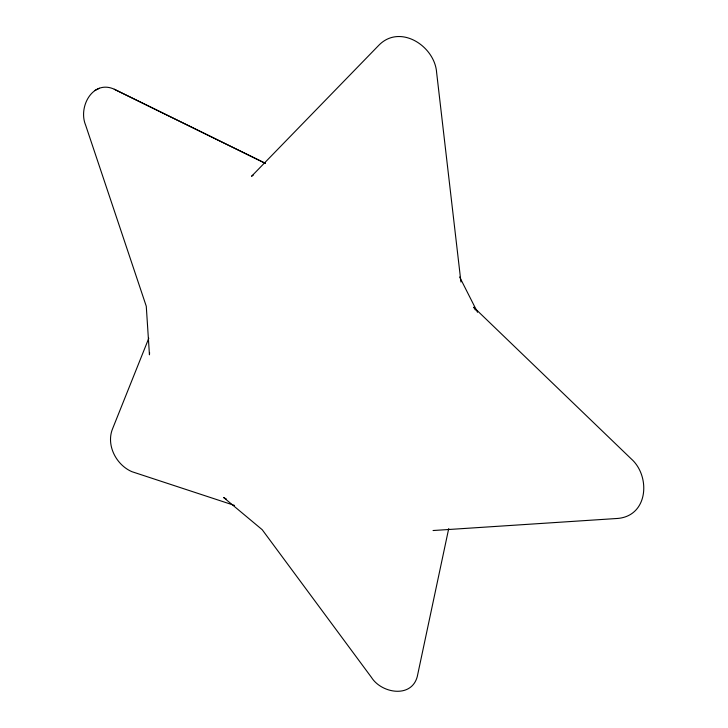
<?xml version="1.0" encoding="UTF-8"?>
<svg xmlns="http://www.w3.org/2000/svg" width="728" height="728" viewBox="0 0 728 728"><rect width="100%" height="100%" fill="white"/><g stroke="black" fill="none" stroke-linecap="round" stroke-linejoin="round"><path stroke-width="1.09" d="M149.595 352.607L149.449 354.809L146.273 306.251L85.622 125.125C77.696 106.152 93.848 77.841 116.189 90.19L265.192 163.245M448.721 528.583L417.253 676.667C411.302 698.671 381.354 693.238 371.471 677.413L262.198 529.693L223.569 497.452L226.472 499.135M148.803 338.229L112.722 428.401C105.751 444.817 116.107 464.937 131.986 471.708L234.489 505.414M253.344 174.993L251.551 176.294L378.888 45.209C400.072 23.551 434.752 46.082 436.618 72.482L460.942 282.009M99.427 88.261L94.604 90.591M433.051 530.53L617.945 518.427C648.457 515.606 650.686 475.966 631.158 458.813L473.71 307.216L475.402 310.028M114.26 89.253L265.32 163.318M459.641 277.004L477.504 312.276"/></g></svg>
